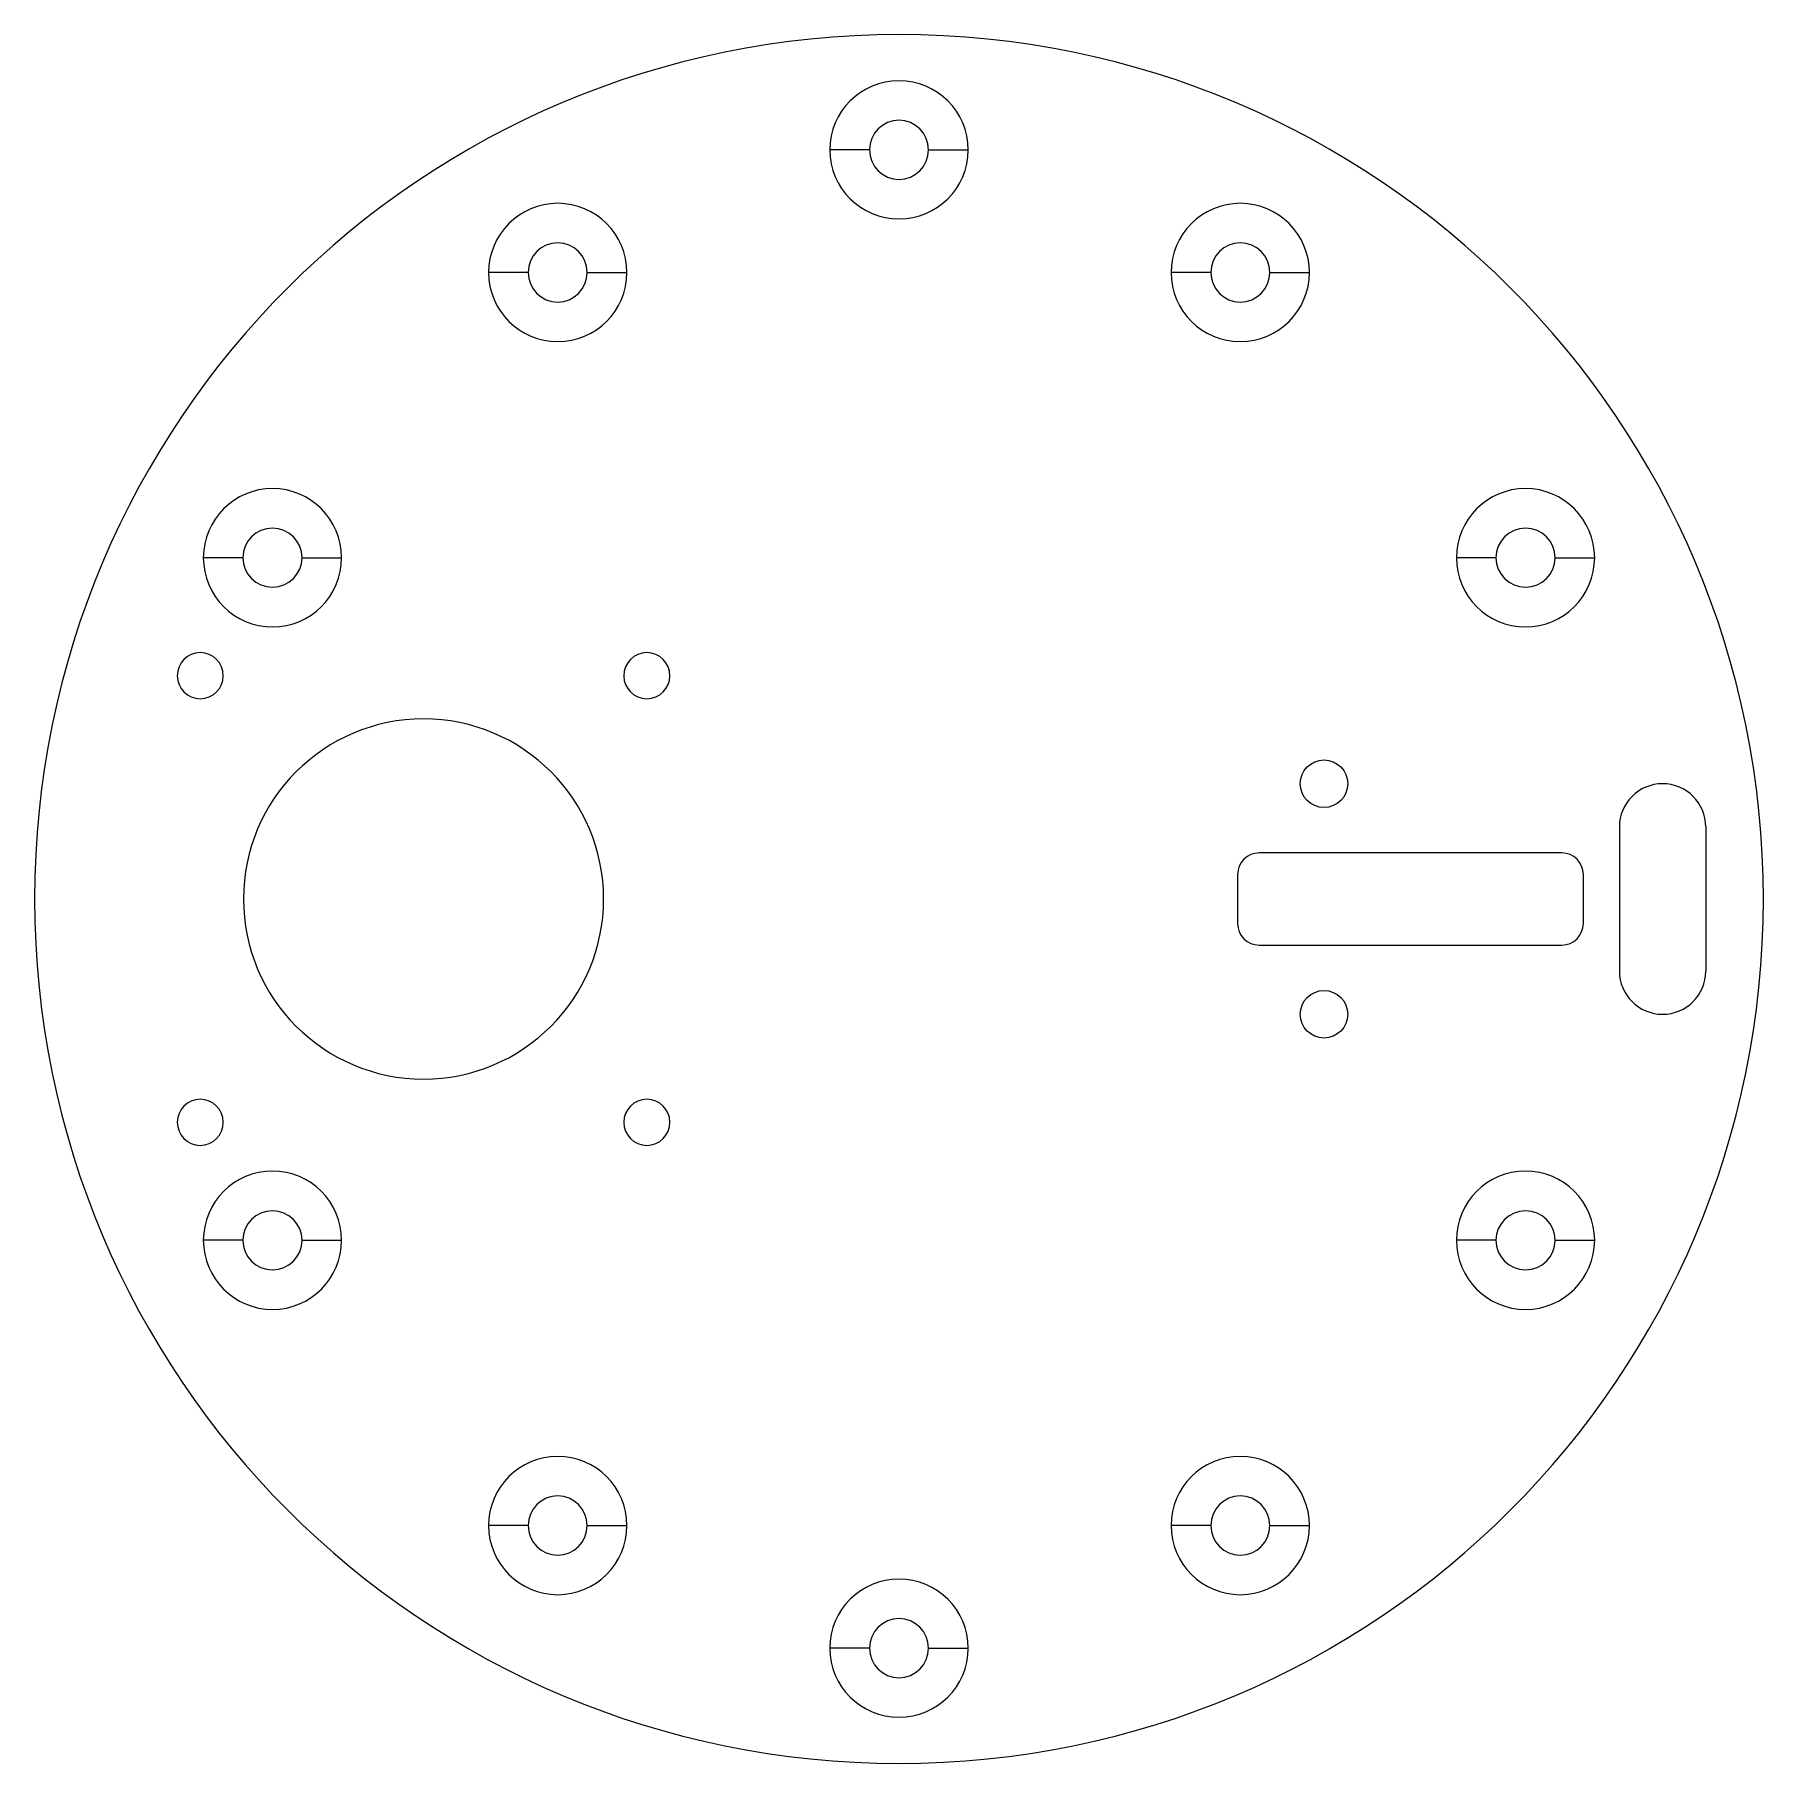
# Model space of a CAD drawing. Extents: x -60 to 60, y -60 to 60.
import ezdxf

# ---------------------------------------------------------------- set-up
doc = ezdxf.new("R2010")
doc.units = 0
doc.layers.add('Shape2DView001', color=7, linetype='CONTINUOUS')

msp = doc.modelspace()

# ---------------------------------------------------------------- linework, layer by layer
at = {"layer": 'Shape2DView001'}
for p, q in [((-2.05, 52), (-4.8, 52)), ((2.05, 52), (4.8, 52)), ((-25.7381, 43.4871), (-28.4881, 43.4871)), ((-21.6381, 43.4871), (-18.8881, 43.4871)), ((21.6381, 43.4871), (18.8881, 43.4871)), ((25.7381, 43.4871), (28.4881, 43.4871)), ((-45.5371, 23.6881), (-48.2871, 23.6881)), ((-41.4371, 23.6881), (-38.6871, 23.6881)), ((41.4371, 23.6881), (38.6871, 23.6881)), ((45.5371, 23.6881), (48.2871, 23.6881)), ((50, 5), (50, -5)), ((56, 5), (56, -5)), ((46, 3.2), (25, 3.2)), ((23.5, 1.7), (23.5, -1.7)), ((47.5, -1.7), (47.5, 1.7)), ((25, -3.2), (46, -3.2)), ((-45.5371, -23.6881), (-48.2871, -23.6881)), ((-41.4371, -23.6881), (-38.6871, -23.6881)), ((41.4371, -23.6881), (38.6871, -23.6881)), ((45.5371, -23.6881), (48.2871, -23.6881)), ((-25.7381, -43.4871), (-28.4881, -43.4871)), ((-21.6381, -43.4871), (-18.8881, -43.4871)), ((21.6381, -43.4871), (18.8881, -43.4871)), ((25.7381, -43.4871), (28.4881, -43.4871)), ((-2.05, -52), (-4.8, -52)), ((2.05, -52), (4.8, -52))]:
    msp.add_line(p, q, dxfattribs=at)
for centre in [(29.5, 8), (29.5, -8)]:
    msp.add_circle(centre, 1.65, dxfattribs=at)
for centre, radius, start, end in [((0, 0), 60, 0, 180), ((0, 52), 4.8, 0, 180), ((0, 52), 2.05, 0, 180), ((0, 52), 4.8, 180, 0), ((0, 52), 2.05, 180, 0), ((-23.6881, 43.4871), 4.8, 0, 180), ((23.6881, 43.4871), 4.8, 0, 180), ((-23.6881, 43.4871), 2.05, 0, 180), ((23.6881, 43.4871), 2.05, 0, 180), ((-23.6881, 43.4871), 4.8, 180, 0), ((-23.6881, 43.4871), 2.05, 180, 0), ((23.6881, 43.4871), 4.8, 180, 0), ((23.6881, 43.4871), 2.05, 180, 0), ((-43.4871, 23.6881), 4.8, 0, 180), ((43.4871, 23.6881), 4.8, 0, 180), ((-43.4871, 23.6881), 2.05, 0, 180), ((43.4871, 23.6881), 2.05, 0, 180), ((-43.4871, 23.6881), 4.8, 180, 0), ((-43.4871, 23.6881), 2.05, 180, 0), ((43.4871, 23.6881), 4.8, 180, 0), ((43.4871, 23.6881), 2.05, 180, 0), ((-48.5, 15.5), 1.6, 0, 180), ((-17.5, 15.5), 1.6, 0, 180), ((-48.5, 15.5), 1.6, 180, 0), ((-17.5, 15.5), 1.6, 180, 0), ((-33, 0), 12.5, 0, 180), ((53, 5), 3, 0, 180), ((25, 1.7), 1.5, 90, 180), ((46, 1.7), 1.5, 0, 90), ((0, 0), 60, -180, 0), ((-33, 0), 12.5, -180, 0), ((25, -1.7), 1.5, 180, -90), ((46, -1.7), 1.5, -90, 0), ((53, -5), 3, -180, 0), ((-48.5, -15.5), 1.6, 0, 180), ((-17.5, -15.5), 1.6, 0, 180), ((-48.5, -15.5), 1.6, 180, 0), ((-17.5, -15.5), 1.6, 180, 0), ((-43.4871, -23.6881), 4.8, 0, 180), ((43.4871, -23.6881), 4.8, 0, 180), ((-43.4871, -23.6881), 2.05, 0, 180), ((43.4871, -23.6881), 2.05, 0, 180), ((-43.4871, -23.6881), 4.8, 180, 0), ((-43.4871, -23.6881), 2.05, 180, 0), ((43.4871, -23.6881), 4.8, 180, 0), ((43.4871, -23.6881), 2.05, 180, 0), ((-23.6881, -43.4871), 4.8, 0, 180), ((23.6881, -43.4871), 4.8, 0, 180), ((-23.6881, -43.4871), 2.05, 0, 180), ((23.6881, -43.4871), 2.05, 0, 180), ((-23.6881, -43.4871), 4.8, 180, 0), ((-23.6881, -43.4871), 2.05, 180, 0), ((23.6881, -43.4871), 4.8, 180, 0), ((23.6881, -43.4871), 2.05, 180, 0), ((0, -52), 4.8, 0, 180), ((0, -52), 2.05, 0, 180), ((0, -52), 4.8, 180, 0), ((0, -52), 2.05, 180, 0)]:
    msp.add_arc(centre, radius, start, end, dxfattribs=at)

doc.saveas('drawing.dxf')
